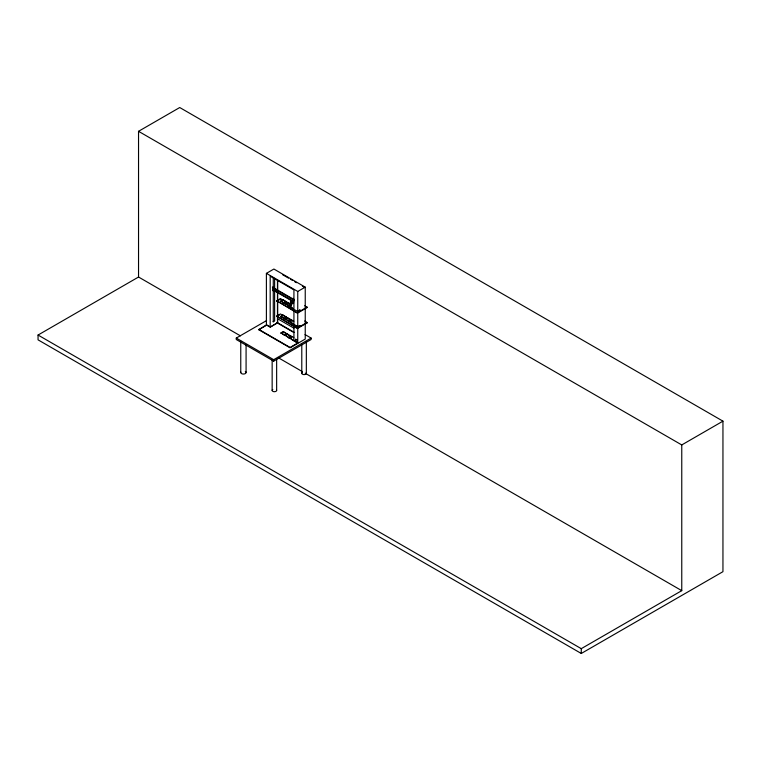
<?xml version="1.0" encoding="UTF-8"?>
<svg xmlns="http://www.w3.org/2000/svg" width="761" height="761" viewBox="0 0 761 761"><rect width="100%" height="100%" fill="white"/><g stroke="black" fill="none" stroke-linecap="round" stroke-linejoin="round"><path stroke-width="1.14" d="M138.54 277.023L138.54 131.311L179.729 107.529L722.95 421.156L722.95 571.673L581.271 653.471L38.05 339.844L38.05 335.04L138.54 277.023L240.39 335.829M266.398 324.937L266.398 273.361L273.893 269.033L305.237 287.135L305.237 339.064L290.093 347.815L258.75 329.713L266.398 324.937L270.184 327.125L277.67 322.797L277.67 280.143M304.761 305.637L307.197 307.511L297.37 313.19L276.69 300.785L280.419 298.626L289.304 303.763M276.69 301.251L280.419 299.092L282.398 300.234M280.809 301.004L283.006 299.739L286.555 301.784L284.357 303.62L280.809 301.004L284.357 303.049L286.555 301.784M266.398 273.361L297.751 291.453L305.237 287.135M280.809 301.565L283.006 299.739M294.117 300.956L292.585 300.186L293.033 298.274L293.033 300.643M291.14 304.999L288.942 306.264L285.394 303.649L287.591 302.383L291.14 304.438M285.394 304.21L287.591 302.945L289.361 303.972M291.415 301.794L291.415 300.776L292.709 300.138M290.645 304.143L290.379 302.069L292.547 300.814M292.5 303.335L290.873 304.276L291.159 302.517L293.327 301.261L273.37 289.732M285.394 303.649L288.942 305.703L293.327 303.182L293.327 301.261M289.808 306.198L293.356 308.814L289.808 306.759L291.273 305.351M289.808 306.759L291.273 305.922M305.047 334.564L311.116 338.074L311.116 339.511L273.694 361.123L236.262 339.511L236.262 338.074L266.607 320.552M304.761 320.971L307.197 322.845L297.37 328.514L276.69 316.11L280.419 313.96L293.251 321.37M276.69 316.576L279.487 314.959M280.809 316.31L283.006 315.044L286.555 317.09L284.357 318.926L280.809 316.31L284.357 318.355L286.555 317.09M280.809 316.871L283.006 315.044M258.75 329.713L265.817 325.632M273.075 321.741L274.616 321.085L274.616 278.326M294.488 332.509L277.47 322.683L270.383 327.002M297.694 311.706L300.119 309.851L297.694 311.239L293.927 309.537M285.394 318.954L287.591 317.689L291.14 319.744L288.942 321.57L285.394 318.954L288.942 321.009L291.14 319.744M285.394 319.525L287.591 317.689M276.69 300.785L297.37 312.723L307.197 307.044M289.808 321.503L293.356 324.119L289.808 321.503L292.005 320.238L293.775 321.266M289.808 322.065L292.005 320.238M281.018 332.852L283.206 331.587L286.754 333.641L284.566 335.468L281.018 332.852L284.566 334.907L286.754 333.641M281.018 333.423L282.474 332.576M276.69 316.11L297.37 328.048L307.197 322.379M285.394 335.382L287.591 334.117L291.14 336.162L288.942 337.998L285.394 335.382L288.942 337.437L291.14 336.162M289.808 337.932L293.356 340.548L289.808 337.932L292.005 336.666L293.775 337.694M289.808 338.493L292.005 336.666M293.927 326.612L293.927 340.823L297.475 342.65M258.75 329.361L290.093 347.454L297.751 343.04L297.751 291.453M236.262 338.074L273.694 359.677L311.116 338.074M138.54 131.311L681.761 444.938L722.95 421.156M38.05 335.04L581.271 648.667L681.761 590.65L681.761 444.938M292.595 302.203L293.584 302.146L293.584 303.163L292.595 303.22L291.415 300.776M282.616 274.711L288.552 278.136M290.531 279.277L292.509 280.419M294.488 281.56L296.467 282.702M302.402 286.136L304.771 287.496M292.605 298.521L294.117 299.396M272.371 287.049L293.537 299.273M305.57 306.578L307.197 307.511M273.151 288.029L294.317 300.253M273.151 290.122L292.3 301.185M292.547 302.735L293.327 303.182M290.379 302.069L291.159 302.517M284.785 301.327L286.555 302.355M285.356 301.946L289.304 304.229M305.57 321.903L307.197 322.845M284.785 316.633L286.555 317.66M288.476 318.764L291.14 320.305M285.356 317.27L287.335 318.412M293.927 324.395L297.694 326.574L300.119 325.641L297.694 327.04L293.927 324.861M277.736 318.802L293.917 328.143M276.928 322.721L293.099 332.062M286.754 334.203L283.206 331.587M288.476 335.192L291.14 336.733M267.025 325.071L269.394 326.431M293.927 340.823L297.751 343.04M278.459 357.813L302.127 371.473M305.209 373.251L681.761 590.65M581.271 648.667L581.271 653.471M306.341 341.86L306.341 373.29M301.784 344.191L301.784 373.29M293.927 308.842L293.927 289.884L270.184 276.176L270.184 327.125M293.927 311.211L293.927 324.243M292.471 300.357L292.595 301.289M288.942 305.703L288.942 306.264M288.942 321.009L288.942 321.57M288.942 337.437L288.942 337.998M287.591 302.383L287.591 302.945M287.591 334.117L287.591 334.678M284.566 334.907L284.566 335.468M284.357 303.049L284.357 303.62M284.357 318.355L284.357 318.926M277.47 280.029L277.47 322.683M276.643 358.992L276.643 390.412M273.694 359.677L273.694 361.123M273.275 277.908L273.275 321.855M273.075 287.297L273.075 290.854M272.153 360.153L272.153 390.412M246.079 344.6L246.079 372.529M240.761 341.099L240.761 372.529M276.566 390.07A2.245 1.294 0 0 1 273.817 391.658A2.245 1.294 0 0 1 272.809 389.489M306.264 372.947A2.283 1.313 0 0 1 303.468 374.555A2.283 1.313 0 0 1 302.45 372.357M245.299 371.444A2.654 1.532 0 0 1 244.11 374.003A2.654 1.532 0 0 1 240.857 372.129M297.218 340.091L295.534 339.121L295.534 341.213L297.218 342.184L297.218 340.091"/></g></svg>
